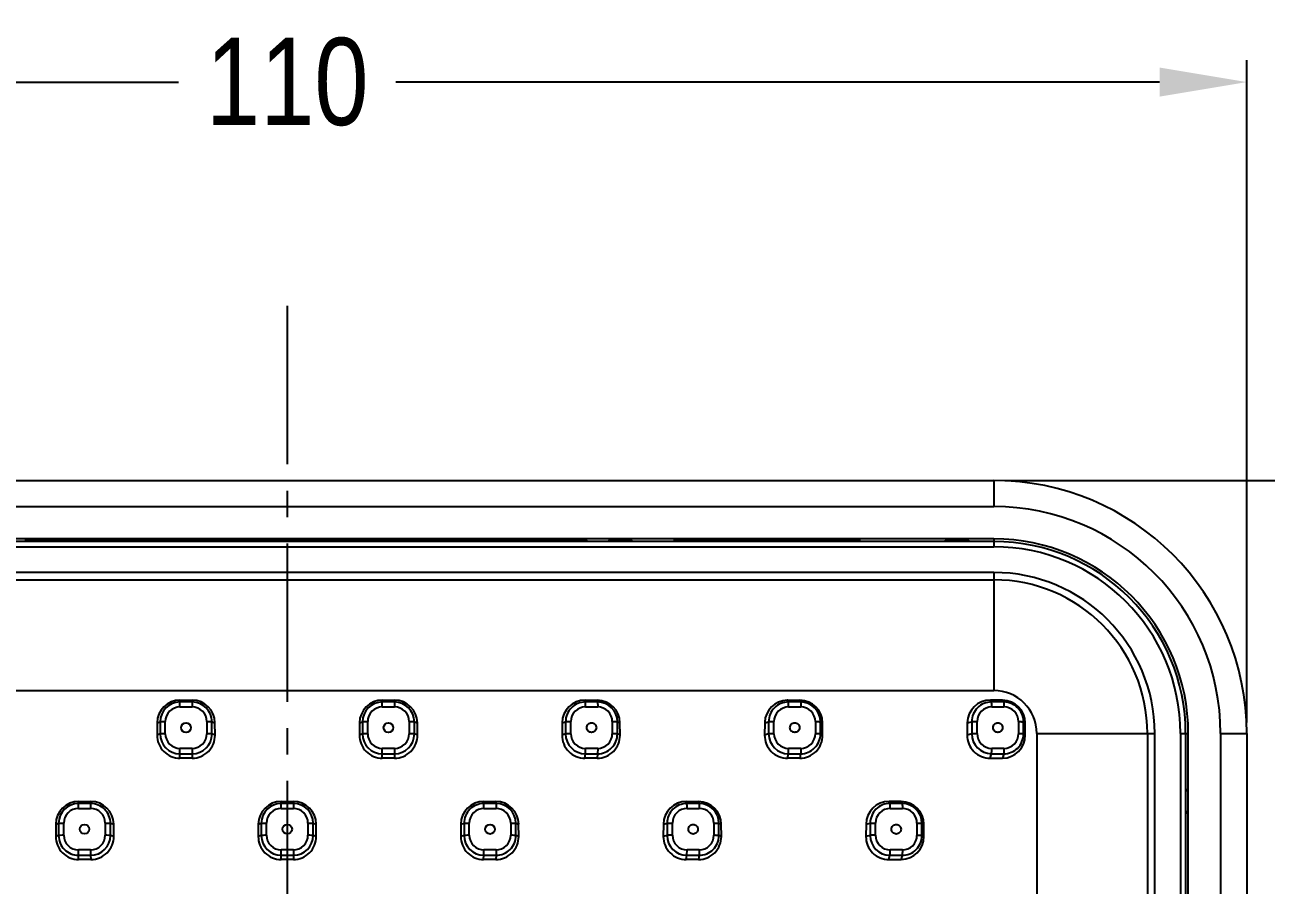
# Model space of a CAD drawing. Header units: inches. Extents: x -176 to 245, y -250 to 344.
# Drawn here: x -88.9 to -17.7, y 75.9 to 125.2 of the extents above; entities that cross this region are included whole.
import ezdxf

# ---------------------------------------------------------------- set-up
doc = ezdxf.new("R2010")
doc.units = ezdxf.units.IN
doc.header["$LTSCALE"] = 2.42
doc.header["$MEASUREMENT"] = 0
doc.header["$PDMODE"] = 3
doc.header["$PDSIZE"] = 0.3125
doc.linetypes.add('CENTER2', pattern=[1.125, 0.75, -0.125, 0.125, -0.125])
doc.layers.get('0').update_dxf_attribs({"linetype": 'CONTINUOUS'})
doc.layers.get('Defpoints').update_dxf_attribs({"linetype": 'CONTINUOUS'})
doc.layers.add('CENTER', color=1, linetype='CENTER2')
doc.layers.add('DIM', color=3, linetype='CONTINUOUS', lineweight=18)
doc.styles.get("Standard").update_dxf_attribs({"font": 'arial.ttf', "width": 0.8})
doc.dimstyles.new('ISO-25', dxfattribs={"dimtxt": 5, "dimasz": 2.5, "dimexe": 1.25, "dimexo": 0.625, "dimgap": 2, "dimtad": 1, "dimtih": 1, "dimtoh": 1, "dimdec": 1, "dimdsep": 46, "dimtxsty": 'Standard', "dimcen": 0, "dimclrd": 3, "dimclre": 3, "dimclrt": 4, "dimadec": 0, "dimazin": 0, "dimtfac": 1, "dimtdec": 1, "dimtmove": 0, "dimatfit": 3, "dimfxl": 1, "dimarcsym": 0})

# ---------------------------------------------------------------- blocks, each defined once
blk = doc.blocks.new('*D1')
at = {"layer": 'Defpoints', "color": 0, "transparency": 16777216}
for p in [(-18.847, 121.936), (-128.847, 84.604), (-18.847, 84.604)]:
    blk.add_point(p, dxfattribs=at)
at = {"layer": 'DIM', "color": 3, "lineweight": -2, "transparency": 16777216}
for p, q in [((-128.847, 85.229), (-128.847, 123.186)), ((-18.847, 85.229), (-18.847, 123.186)), ((-123.847, 121.936), (-80.071, 121.936)), ((-23.847, 121.936), (-67.623, 121.936))]:
    blk.add_line(p, q, dxfattribs=at)
at = {"layer": 'DIM', "color": 3, "transparency": 16777216}
for points in [[(-123.847, 122.769), (-123.847, 121.102), (-128.847, 121.936)], [(-23.847, 122.769), (-23.847, 121.102), (-18.847, 121.936)]]:
    blk.add_solid(points, dxfattribs=at)
at = {"layer": 'DIM', "color": 4, "transparency": 16777216, "insert": (-73.847, 121.936), "char_height": 5, "attachment_point": 5}
blk.add_mtext('110', dxfattribs=at)
blk = doc.blocks.new('*D2')
at = {"layer": 'Defpoints', "color": 0, "transparency": 16777216}
for p in [(-33.347, 99.104), (-73.847, -177.433), (13.761, -177.433)]:
    blk.add_point(p, dxfattribs=at)
at = {"layer": 'DIM', "color": 3, "lineweight": -2, "transparency": 16777216}
for p, q in [((-32.722, 99.104), (15.011, 99.104)), ((13.761, 94.104), (13.761, -34.611)), ((13.761, -172.433), (13.761, -43.717)), ((-73.222, -177.433), (15.011, -177.433))]:
    blk.add_line(p, q, dxfattribs=at)
at = {"layer": 'DIM', "color": 3, "transparency": 16777216}
for points in [[(12.928, 94.104), (14.595, 94.104), (13.761, 99.104)], [(12.928, -172.433), (14.595, -172.433), (13.761, -177.433)]]:
    blk.add_solid(points, dxfattribs=at)
at = {"layer": 'DIM', "color": 4, "transparency": 16777216, "insert": (13.761, -39.164), "char_height": 5, "attachment_point": 5}
blk.add_mtext('276.5', dxfattribs=at)

msp = doc.modelspace()

# ---------------------------------------------------------------- linework, layer by layer
at = {"color": 7, "linetype": 'Continuous'}
for p, q in [((-114.347, 99.104), (-33.347, 99.104)), ((-33.347, 99.104), (-33.347, 97.604)), ((-114.347, 97.604), (-33.347, 97.604)), ((-33.347, 95.754), (-114.347, 95.754)), ((-33.347, 95.602), (-114.347, 95.602)), ((-58.805, 95.657), (-88.889, 95.657)), ((-88.747, 95.657), (-88.747, 95.602)), ((-86.047, 95.602), (-86.047, 95.657)), ((-61.647, 95.657), (-61.647, 95.602)), ((-58.947, 95.602), (-58.947, 95.657)), ((-58.805, 95.657), (-58.805, 95.602)), ((-55.464, 95.602), (-55.347, 95.719)), ((-55.347, 95.719), (-55.347, 95.602)), ((-55.347, 95.719), (-54.147, 95.719)), ((-54.147, 95.719), (-54.147, 95.602)), ((-54.03, 95.602), (-54.147, 95.719)), ((-51.647, 95.674), (-51.647, 95.694)), ((-51.647, 95.694), (-41.047, 95.694)), ((-51.647, 95.674), (-51.364, 95.674)), ((-51.364, 95.694), (-51.364, 95.602)), ((-41.329, 95.602), (-41.329, 95.694)), ((-41.329, 95.674), (-41.047, 95.674)), ((-41.047, 95.694), (-41.047, 95.674)), ((-36.164, 95.602), (-36.047, 95.719)), ((-36.047, 95.719), (-36.047, 95.602)), ((-36.047, 95.719), (-34.847, 95.719)), ((-34.847, 95.719), (-34.847, 95.602)), ((-34.73, 95.602), (-34.847, 95.719)), ((-33.347, 95.754), (-33.347, 95.302)), ((-114.347, 95.302), (-33.347, 95.302)), ((-33.347, 93.83), (-114.347, 93.83)), ((-114.347, 93.407), (-33.347, 93.407)), ((-33.347, 93.83), (-33.347, 87.066)), ((-114.347, 87.066), (-33.347, 87.066)), ((-79.997, 86.123), (-79.997, 86.508)), ((-79.997, 86.508), (-79.297, 86.508)), ((-79.297, 86.407), (-79.997, 86.407)), ((-79.997, 86.123), (-79.297, 86.123)), ((-79.297, 86.508), (-79.297, 86.123)), ((-68.397, 86.123), (-68.397, 86.508)), ((-68.397, 86.508), (-67.697, 86.508)), ((-67.697, 86.407), (-68.397, 86.407)), ((-68.397, 86.123), (-67.697, 86.123)), ((-67.697, 86.508), (-67.697, 86.123)), ((-56.757, 86.407), (-56.778, 86.509)), ((-56.778, 86.509), (-56.078, 86.507)), ((-56.058, 86.406), (-56.757, 86.407)), ((-56.753, 86.124), (-56.757, 86.407)), ((-56.753, 86.124), (-56.053, 86.123)), ((-56.078, 86.507), (-56.058, 86.406)), ((-56.058, 86.406), (-56.053, 86.123)), ((-45.118, 86.407), (-45.159, 86.51)), ((-45.159, 86.51), (-44.459, 86.506)), ((-44.419, 86.406), (-45.118, 86.407)), ((-45.109, 86.124), (-44.41, 86.123)), ((-44.459, 86.506), (-44.419, 86.406)), ((-33.479, 86.407), (-33.54, 86.51)), ((-32.84, 86.505), (-33.54, 86.51)), ((-32.78, 86.405), (-33.479, 86.407)), ((-33.465, 86.124), (-32.767, 86.122)), ((-32.84, 86.505), (-32.78, 86.405)), ((-81.305, 85.208), (-81.31, 84.507)), ((-81.305, 85.208), (-81.133, 85.272)), ((-81.133, 85.272), (-81.133, 84.573)), ((-80.836, 84.587), (-80.836, 85.285)), ((-78.458, 85.285), (-78.458, 84.587)), ((-78.161, 84.573), (-78.161, 85.272)), ((-78.161, 85.272), (-77.989, 85.208)), ((-77.984, 84.507), (-77.989, 85.208)), ((-69.705, 85.208), (-69.71, 84.507)), ((-69.705, 85.208), (-69.533, 85.272)), ((-69.533, 85.272), (-69.533, 84.573)), ((-69.236, 84.587), (-69.236, 85.285)), ((-66.858, 85.285), (-66.858, 84.587)), ((-66.561, 84.573), (-66.561, 85.272)), ((-66.561, 85.272), (-66.389, 85.208)), ((-66.384, 84.507), (-66.389, 85.208)), ((-58.091, 85.208), (-58.097, 84.507)), ((-58.091, 85.208), (-57.894, 85.273)), ((-57.894, 85.273), (-57.894, 84.575)), ((-57.592, 84.588), (-57.592, 85.286)), ((-55.214, 85.284), (-55.214, 84.586)), ((-54.922, 84.572), (-54.922, 85.27)), ((-54.922, 85.27), (-54.775, 85.208)), ((-54.77, 84.507), (-54.775, 85.208)), ((-46.478, 85.208), (-46.485, 84.507)), ((-46.478, 85.208), (-46.254, 85.274)), ((-46.254, 85.274), (-46.254, 84.576)), ((-45.948, 84.589), (-45.948, 85.287)), ((-43.571, 85.283), (-43.571, 84.584)), ((-43.283, 84.57), (-43.283, 85.269)), ((-43.283, 85.269), (-43.161, 85.208)), ((-43.157, 84.507), (-43.161, 85.208)), ((-34.866, 85.208), (-34.873, 84.507)), ((-34.866, 85.208), (-34.614, 85.276)), ((-34.614, 85.276), (-34.614, 84.577)), ((-34.303, 84.59), (-34.303, 85.288)), ((-31.929, 85.282), (-31.929, 84.583)), ((-31.645, 84.569), (-31.645, 85.268)), ((-31.645, 85.268), (-31.546, 85.208)), ((-31.542, 84.507), (-31.546, 85.208)), ((-81.133, 84.573), (-81.31, 84.507)), ((-77.984, 84.507), (-78.161, 84.573)), ((-69.533, 84.573), (-69.71, 84.507)), ((-66.384, 84.507), (-66.561, 84.573)), ((-57.894, 84.575), (-58.097, 84.507)), ((-54.77, 84.507), (-54.922, 84.572)), ((-46.254, 84.576), (-46.485, 84.507)), ((-43.157, 84.507), (-43.283, 84.57)), ((-34.614, 84.577), (-34.873, 84.507)), ((-31.542, 84.507), (-31.645, 84.569)), ((-30.885, 84.604), (-30.885, -21.338)), ((-30.885, 84.604), (-24.121, 84.604)), ((-24.544, 84.604), (-24.544, -21.394)), ((-24.121, -21.394), (-24.121, 84.604)), ((-22.649, 84.604), (-22.649, -21.396)), ((-22.649, 84.604), (-22.197, 84.604)), ((-22.349, -21.396), (-22.349, 84.604)), ((-22.197, -21.396), (-22.197, 84.604)), ((-20.347, 84.604), (-20.347, -21.396)), ((-20.347, 84.604), (-18.847, 84.604)), ((-18.847, 84.604), (-18.847, -21.396)), ((-79.997, 83.183), (-79.997, 83.749)), ((-79.297, 83.749), (-79.997, 83.749)), ((-79.997, 83.438), (-79.297, 83.438)), ((-79.297, 83.749), (-79.297, 83.183)), ((-68.397, 83.183), (-68.397, 83.749)), ((-67.697, 83.749), (-68.397, 83.749)), ((-68.397, 83.438), (-67.697, 83.438)), ((-67.697, 83.749), (-67.697, 83.183)), ((-56.781, 83.182), (-56.757, 83.439)), ((-56.757, 83.439), (-56.753, 83.749)), ((-56.757, 83.439), (-56.058, 83.438)), ((-56.053, 83.748), (-56.753, 83.749)), ((-56.058, 83.438), (-56.081, 83.183)), ((-56.053, 83.748), (-56.058, 83.438)), ((-45.165, 83.181), (-45.118, 83.439)), ((-45.118, 83.439), (-44.419, 83.438)), ((-44.41, 83.748), (-45.109, 83.749)), ((-44.419, 83.438), (-44.465, 83.184)), ((-33.549, 83.18), (-33.479, 83.439)), ((-33.479, 83.439), (-32.78, 83.437)), ((-32.767, 83.747), (-33.465, 83.749)), ((-32.78, 83.437), (-32.849, 83.185)), ((-79.297, 83.183), (-79.997, 83.183)), ((-67.697, 83.183), (-68.397, 83.183)), ((-56.081, 83.183), (-56.781, 83.182)), ((-44.465, 83.184), (-45.165, 83.181)), ((-33.549, 83.18), (-32.849, 83.185)), ((-22.349, 81.421), (-22.233, 81.304)), ((-22.233, 81.304), (-22.349, 81.304)), ((-22.233, 81.304), (-22.233, 80.104)), ((-85.818, 80.302), (-85.816, 80.588)), ((-85.816, 80.588), (-85.806, 80.7)), ((-85.117, 80.588), (-85.816, 80.588)), ((-85.806, 80.7), (-85.106, 80.701)), ((-85.117, 80.588), (-85.119, 80.302)), ((-85.106, 80.701), (-85.117, 80.588)), ((-74.197, 80.302), (-74.197, 80.701)), ((-74.197, 80.701), (-73.497, 80.701)), ((-73.497, 80.588), (-74.197, 80.588)), ((-73.497, 80.701), (-73.497, 80.302)), ((-62.577, 80.588), (-62.587, 80.701)), ((-62.587, 80.701), (-61.888, 80.7)), ((-61.877, 80.588), (-62.577, 80.588)), ((-62.575, 80.302), (-62.577, 80.588)), ((-61.888, 80.7), (-61.877, 80.588)), ((-61.877, 80.588), (-61.875, 80.302)), ((-50.938, 80.588), (-50.969, 80.702)), ((-50.969, 80.702), (-50.269, 80.699)), ((-50.238, 80.587), (-50.938, 80.588)), ((-50.269, 80.699), (-50.238, 80.587)), ((-39.298, 80.588), (-39.35, 80.703)), ((-38.65, 80.699), (-39.35, 80.703)), ((-38.6, 80.587), (-39.298, 80.588)), ((-38.65, 80.699), (-38.6, 80.587)), ((-85.818, 80.302), (-85.119, 80.302)), ((-74.197, 80.302), (-73.497, 80.302)), ((-62.575, 80.302), (-61.875, 80.302)), ((-50.931, 80.303), (-50.232, 80.302)), ((-39.287, 80.303), (-38.588, 80.301)), ((-22.349, 79.987), (-22.233, 80.104)), ((-22.233, 80.104), (-22.349, 80.104)), ((-87.112, 79.399), (-87.116, 78.699)), ((-87.112, 79.399), (-86.952, 79.452)), ((-86.952, 79.452), (-86.952, 78.753)), ((-86.658, 78.764), (-86.658, 79.463)), ((-84.28, 79.464), (-84.28, 78.765)), ((-83.98, 78.754), (-83.98, 79.453)), ((-83.98, 79.453), (-83.795, 79.399)), ((-83.791, 78.699), (-83.795, 79.399)), ((-75.505, 79.399), (-75.509, 78.699)), ((-75.505, 79.399), (-75.333, 79.452)), ((-75.333, 79.452), (-75.333, 78.754)), ((-75.036, 78.765), (-75.036, 79.464)), ((-72.658, 79.464), (-72.658, 78.765)), ((-72.361, 78.754), (-72.361, 79.452)), ((-72.361, 79.452), (-72.188, 79.399)), ((-72.184, 78.699), (-72.188, 79.399)), ((-63.898, 79.399), (-63.903, 78.699)), ((-63.898, 79.399), (-63.713, 79.453)), ((-63.713, 79.453), (-63.713, 78.754)), ((-63.414, 78.765), (-63.414, 79.464)), ((-61.036, 79.463), (-61.036, 78.764)), ((-60.741, 78.753), (-60.741, 79.452)), ((-60.741, 79.452), (-60.582, 79.399)), ((-60.578, 78.699), (-60.582, 79.399)), ((-52.285, 79.399), (-52.29, 78.699)), ((-52.285, 79.399), (-52.074, 79.454)), ((-52.074, 79.454), (-52.074, 78.755)), ((-51.77, 78.766), (-51.77, 79.465)), ((-49.393, 79.462), (-49.393, 78.763)), ((-49.103, 78.752), (-49.103, 79.451)), ((-49.103, 79.451), (-48.967, 79.399)), ((-48.964, 78.699), (-48.967, 79.399)), ((-40.672, 79.399), (-40.678, 78.699)), ((-40.672, 79.399), (-40.434, 79.455)), ((-40.434, 79.455), (-40.434, 78.756)), ((-40.126, 78.767), (-40.126, 79.466)), ((-37.75, 79.461), (-37.75, 78.762)), ((-37.464, 78.751), (-37.464, 79.45)), ((-37.464, 79.45), (-37.353, 79.399)), ((-37.35, 78.699), (-37.353, 79.399)), ((-86.952, 78.753), (-87.116, 78.699)), ((-83.791, 78.699), (-83.98, 78.754)), ((-75.333, 78.754), (-75.509, 78.699)), ((-72.184, 78.699), (-72.361, 78.754)), ((-63.713, 78.754), (-63.903, 78.699)), ((-60.578, 78.699), (-60.741, 78.753)), ((-52.074, 78.755), (-52.29, 78.699)), ((-48.964, 78.699), (-49.103, 78.752)), ((-40.434, 78.756), (-40.678, 78.699)), ((-37.35, 78.699), (-37.464, 78.751)), ((-85.119, 77.926), (-85.818, 77.926)), ((-85.816, 77.618), (-85.818, 77.926)), ((-85.805, 77.377), (-85.816, 77.618)), ((-85.816, 77.618), (-85.117, 77.618)), ((-85.119, 77.926), (-85.117, 77.618)), ((-85.117, 77.618), (-85.105, 77.376)), ((-74.197, 77.377), (-74.197, 77.926)), ((-73.497, 77.926), (-74.197, 77.926)), ((-74.197, 77.618), (-73.497, 77.618)), ((-73.497, 77.926), (-73.497, 77.377)), ((-62.589, 77.376), (-62.577, 77.618)), ((-62.577, 77.618), (-62.575, 77.926)), ((-62.577, 77.618), (-61.877, 77.618)), ((-61.875, 77.926), (-62.575, 77.926)), ((-61.877, 77.618), (-61.889, 77.377)), ((-61.875, 77.926), (-61.877, 77.618)), ((-50.972, 77.375), (-50.938, 77.619)), ((-50.938, 77.619), (-50.238, 77.618)), ((-50.232, 77.926), (-50.931, 77.927)), ((-50.238, 77.618), (-50.273, 77.378)), ((-39.356, 77.375), (-39.298, 77.619)), ((-39.298, 77.619), (-38.6, 77.618)), ((-38.588, 77.926), (-39.287, 77.927)), ((-38.6, 77.618), (-38.656, 77.379)), ((-85.105, 77.376), (-85.805, 77.377)), ((-73.497, 77.377), (-74.197, 77.377)), ((-61.889, 77.377), (-62.589, 77.376)), ((-50.273, 77.378), (-50.972, 77.375)), ((-39.356, 77.375), (-38.656, 77.379))]:
    msp.add_line(p, q, dxfattribs=at)
for centre in [(-79.647, 84.936), (-68.047, 84.936), (-85.469, 79.115), (-73.847, 79.115), (-62.225, 79.114)]:
    msp.add_circle(centre, 0.275, dxfattribs=at)
for centre, radius, start, end in [((-33.347, 84.604), 14.5, 0, 90), ((-33.347, 84.604), 13, 0, 90), ((-33.347, 84.604), 11.15, 0, 90), ((-33.347, 84.604), 10.997, 0, 90), ((-33.347, 84.604), 10.697, 0, 90), ((-33.347, 84.604), 9.225, 0, 90), ((-33.347, 84.604), 8.803, 0, 90), ((-33.347, 84.604), 2.462, 0, 90), ((-79.997, 85.271), 1.136, 89.96119, 179.95478), ((-79.296, 85.271), 1.136, 0.04522, 90.03881), ((-68.397, 85.271), 1.136, 89.96119, 179.95478), ((-67.696, 85.271), 1.136, 0.04522, 90.03881), ((-56.759, 85.273), 1.134, 89.90379, 179.96908), ((-56.058, 85.269), 1.137, 0.05018, 89.97214), ((-45.164, 85.196), 1.314, 91.10473, 178.00191), ((-45.121, 85.274), 1.133, 89.85632, 179.99208), ((-45.165, 85.218), 1.292, 89.72141, 91.07617), ((-44.421, 85.268), 1.138, 0.04583, 89.89617), ((-33.482, 85.276), 1.131, 89.8166, 180.02603), ((-32.784, 85.267), 1.139, 25.56989, 64.4035), ((-45.201, 85.198), 1.277, 178.04262, 179.47028), ((-79.997, 84.574), 1.136, 180.04522, 270.03881), ((-79.296, 84.574), 1.136, 269.96119, 359.95478), ((-68.397, 84.574), 1.136, 180.04522, 270.03881), ((-67.696, 84.574), 1.136, 269.96119, 359.95478), ((-56.757, 84.576), 1.137, 180.05018, 269.97214), ((-56.056, 84.572), 1.134, 269.90379, 359.96908), ((-45.116, 84.577), 1.138, 180.04583, 269.89617), ((-44.416, 84.571), 1.133, 269.85566, 359.99274), ((-33.475, 84.578), 1.139, 180.0322, 269.81087), ((-32.777, 84.568), 1.131, 269.8166, 0.02603), ((-85.816, 79.451), 1.136, 90.00103, 179.96479), ((-85.116, 79.452), 1.135, 0.02718, 90.05067), ((-74.197, 79.452), 1.136, 89.97402, 179.96764), ((-73.496, 79.452), 1.136, 0.03236, 90.02598), ((-62.578, 79.452), 1.135, 89.94933, 179.97282), ((-61.877, 79.451), 1.136, 0.03521, 89.99897), ((-50.94, 79.454), 1.134, 89.90693, 179.9902), ((-50.24, 79.45), 1.137, 0.03392, 89.93798), ((-39.301, 79.456), 1.133, 89.87441, 180.01637), ((-38.602, 79.449), 1.138, 0.02332, 89.86766), ((-85.817, 78.753), 1.135, 180.02718, 270.05067), ((-85.117, 78.755), 1.136, 270.00103, 359.96479), ((-74.197, 78.754), 1.136, 180.03236, 270.02598), ((-73.496, 78.754), 1.136, 269.97402, 359.96764), ((-62.577, 78.755), 1.136, 180.03521, 269.99897), ((-61.876, 78.753), 1.135, 269.94933, 359.97282), ((-50.937, 78.756), 1.137, 180.03392, 269.93798), ((-50.237, 78.752), 1.134, 269.90693, 359.9902), ((-39.296, 78.757), 1.138, 180.02332, 269.86766), ((-38.597, 78.75), 1.133, 269.87438, 0.0164)]:
    msp.add_arc(centre, radius, start, end, dxfattribs=at)
for centre, major_axis, ratio, start_param, end_param in [((-79.997, 85.198), (0, 1.31), 0.998602, 0, 1.563431), ((-79.297, 85.198), (0, 1.31), 0.998602, -1.563431, 0), ((-68.397, 85.198), (0, 1.31), 0.998602, 0, 1.563431), ((-67.697, 85.198), (0, 1.31), 0.998602, -1.563431, 0), ((-56.782, 85.198), (0.415, 1.244), 0.998447, 0.319017, 1.884882), ((-56.082, 85.198), (0.414, 1.242), 0.998447, -1.241978, 0.319017), ((-44.468, 85.198), (0.726, 1.089), 0.997982, -0.975957, 0.582597), ((-33.553, 85.198), (0.93, 0.929), 0.997207, 0.777374, 2.348106), ((-32.853, 85.198), (0.926, 0.925), 0.997207, -0.778735, 0.777374), ((-79.997, 84.498), (0, 1.315), 0.998602, 1.563431, 3.141593), ((-79.297, 84.498), (0, 1.315), 0.998602, -3.141593, -1.563431), ((-68.397, 84.498), (0, 1.315), 0.998602, 1.563431, 3.141593), ((-67.697, 84.498), (0, 1.315), 0.998602, -3.141593, -1.563431), ((-56.783, 84.498), (0.416, 1.249), 0.998447, -4.398304, -2.817669), ((-56.083, 84.498), (0.416, 1.247), 0.998447, -2.817669, -1.241978), ((-45.169, 84.498), (0.731, 1.096), 0.997982, -4.13229, -2.54918), ((-44.469, 84.498), (0.729, 1.093), 0.997982, -2.54918, -0.975957), ((-33.555, 84.498), (0.934, 0.932), 0.997207, 2.348106, 3.933698), ((-32.855, 84.498), (0.93, 0.929), 0.997207, -2.349487, -0.778735), ((-85.804, 79.391), (-0.257, 1.284), 0.998991, -0.196048, 1.367393), ((-85.104, 79.391), (-0.257, 1.285), 0.998991, -1.761927, -0.196048), ((-74.197, 79.391), (0, 1.31), 0.999029, 0, 1.56466), ((-73.497, 79.391), (0, 1.31), 0.999029, -1.56466, 0), ((-62.589, 79.391), (0.257, 1.285), 0.998991, 0.196048, 1.761927), ((-61.89, 79.391), (0.257, 1.284), 0.998991, -1.367393, 0.196048), ((-50.975, 79.391), (0.675, 1.124), 0.99868, 0.53642, 2.104736), ((-50.275, 79.391), (0.674, 1.122), 0.99868, -1.02458, 0.53642), ((-39.361, 79.391), (0.929, 0.928), 0.99806, 0.778805, 2.349557), ((-38.66, 79.391), (0.926, 0.925), 0.99806, -0.779751, 0.778805), ((-85.804, 78.691), (-0.258, 1.288), 0.998991, 1.367393, 2.943091), ((-85.104, 78.691), (-0.258, 1.289), 0.998991, -3.340094, -1.761927), ((-74.197, 78.691), (0, 1.314), 0.999029, 1.56466, 3.141593), ((-73.497, 78.691), (0, 1.314), 0.999029, -3.141593, -1.56466), ((-62.59, 78.691), (0.258, 1.289), 0.998991, -4.521258, -2.943091), ((-61.89, 78.691), (0.258, 1.288), 0.998991, -2.943091, -1.367393), ((-50.976, 78.691), (0.677, 1.128), 0.99868, -4.17845, -2.597812), ((-50.276, 78.691), (0.676, 1.126), 0.99868, -2.597812, -1.02458), ((-39.362, 78.691), (0.932, 0.931), 0.99806, 2.349557, 3.93267), ((-38.662, 78.691), (0.929, 0.928), 0.99806, -2.350515, -0.779751)]:
    msp.add_ellipse(centre, major_axis=major_axis, ratio=ratio, start_param=start_param, end_param=end_param, dxfattribs=at)
for points, knots in [([(-56.647, 95.638), (-56.647, 95.642), (-56.669, 95.637), (-56.692, 95.644), (-56.748, 95.643), (-56.817, 95.646), (-56.908, 95.647), (-57.064, 95.649), (-57.298, 95.652), (-57.621, 95.654), (-58.13, 95.656), (-58.53, 95.657), (-58.805, 95.657)], [0, 0, 0, 0, 0.004908, 0.019334, 0.043168, 0.076241, 0.118207, 0.16864, 0.293019, 0.444491, 0.617323, 1, 1, 1, 1]), ([(-79.997, 86.123), (-80.211, 86.123), (-80.656, 85.945), (-80.836, 85.499), (-80.836, 85.285)], [0, 0, 0, 0, 0.500243, 1, 1, 1, 1]), ([(-78.458, 85.285), (-78.458, 85.499), (-78.637, 85.945), (-79.083, 86.123), (-79.297, 86.123)], [0, 0, 0, 0, 0.499758, 1, 1, 1, 1]), ([(-68.397, 86.123), (-68.611, 86.123), (-69.056, 85.945), (-69.236, 85.499), (-69.236, 85.285)], [0, 0, 0, 0, 0.500243, 1, 1, 1, 1]), ([(-66.858, 85.285), (-66.858, 85.499), (-67.037, 85.945), (-67.483, 86.123), (-67.697, 86.123)], [0, 0, 0, 0, 0.499758, 1, 1, 1, 1]), ([(-56.753, 86.124), (-56.967, 86.124), (-57.413, 85.946), (-57.592, 85.5), (-57.592, 85.286)], [0, 0, 0, 0, 0.500216, 1, 1, 1, 1]), ([(-55.214, 85.284), (-55.214, 85.498), (-55.394, 85.944), (-55.839, 86.123), (-56.053, 86.123)], [0, 0, 0, 0, 0.499785, 1, 1, 1, 1]), ([(-45.109, 86.124), (-45.323, 86.124), (-45.769, 85.947), (-45.948, 85.501), (-45.948, 85.287)], [0, 0, 0, 0, 0.500135, 1, 1, 1, 1]), ([(-45.109, 86.124), (-45.109, 86.159), (-45.11, 86.223), (-45.11, 86.308), (-45.115, 86.367), (-45.115, 86.398), (-45.118, 86.407)], [0, 0, 0, 0, 0.366263, 0.680057, 0.900165, 1, 1, 1, 1]), ([(-44.419, 86.406), (-44.415, 86.397), (-44.416, 86.366), (-44.411, 86.307), (-44.411, 86.221), (-44.41, 86.157), (-44.41, 86.123)], [0, 0, 0, 0, 0.099953, 0.320082, 0.633786, 1, 1, 1, 1]), ([(-43.571, 85.283), (-43.571, 85.497), (-43.75, 85.943), (-44.196, 86.122), (-44.41, 86.123)], [0, 0, 0, 0, 0.499865, 1, 1, 1, 1]), ([(-33.465, 86.124), (-33.679, 86.125), (-34.125, 85.947), (-34.303, 85.502), (-34.303, 85.288)], [0, 0, 0, 0, 0.500001, 1, 1, 1, 1]), ([(-33.465, 86.124), (-33.465, 86.159), (-33.466, 86.223), (-33.467, 86.309), (-33.474, 86.367), (-33.474, 86.399), (-33.479, 86.407)], [0, 0, 0, 0, 0.365763, 0.679215, 0.899325, 1, 1, 1, 1]), ([(-32.78, 86.405), (-32.775, 86.397), (-32.775, 86.365), (-32.769, 86.307), (-32.768, 86.221), (-32.767, 86.157), (-32.767, 86.122)], [0, 0, 0, 0, 0.100792, 0.320923, 0.634286, 1, 1, 1, 1]), ([(-31.929, 85.282), (-31.929, 85.496), (-32.108, 85.942), (-32.553, 86.122), (-32.767, 86.122)], [0, 0, 0, 0, 0.499999, 1, 1, 1, 1]), ([(-81.133, 85.272), (-81.122, 85.276), (-81.088, 85.278), (-80.99, 85.285), (-80.901, 85.285), (-80.836, 85.285)], [0, 0, 0, 0, 0.113792, 0.338633, 1, 1, 1, 1]), ([(-78.458, 85.285), (-78.392, 85.285), (-78.304, 85.285), (-78.205, 85.278), (-78.171, 85.276), (-78.161, 85.272)], [0, 0, 0, 0, 0.661367, 0.886208, 1, 1, 1, 1]), ([(-69.533, 85.272), (-69.522, 85.276), (-69.488, 85.278), (-69.39, 85.285), (-69.301, 85.285), (-69.236, 85.285)], [0, 0, 0, 0, 0.113792, 0.338633, 1, 1, 1, 1]), ([(-66.858, 85.285), (-66.792, 85.285), (-66.704, 85.285), (-66.605, 85.278), (-66.571, 85.276), (-66.561, 85.272)], [0, 0, 0, 0, 0.661367, 0.886208, 1, 1, 1, 1]), ([(-57.894, 85.273), (-57.882, 85.277), (-57.847, 85.279), (-57.747, 85.286), (-57.658, 85.286), (-57.592, 85.286)], [0, 0, 0, 0, 0.117876, 0.344184, 1, 1, 1, 1]), ([(-56.678, 84.936), (-56.678, 85.006), (-56.619, 85.152), (-56.403, 85.24), (-56.188, 85.152), (-56.128, 85.006), (-56.128, 84.936)], [0, 0, 0, 0, 0.249863, 0.499819, 0.749941, 1, 1, 1, 1]), ([(-56.128, 84.936), (-56.128, 84.866), (-56.188, 84.72), (-56.403, 84.632), (-56.618, 84.72), (-56.678, 84.866), (-56.678, 84.936)], [0, 0, 0, 0, 0.249863, 0.499819, 0.749941, 1, 1, 1, 1]), ([(-55.214, 85.284), (-55.179, 85.284), (-55.114, 85.283), (-55.027, 85.282), (-54.965, 85.276), (-54.932, 85.275), (-54.922, 85.27)], [0, 0, 0, 0, 0.35681, 0.667093, 0.890411, 1, 1, 1, 1]), ([(-46.254, 85.274), (-46.242, 85.278), (-46.206, 85.28), (-46.104, 85.287), (-46.014, 85.288), (-45.948, 85.287)], [0, 0, 0, 0, 0.121849, 0.349581, 1, 1, 1, 1]), ([(-45.034, 84.936), (-45.034, 85.006), (-44.975, 85.152), (-44.759, 85.24), (-44.544, 85.152), (-44.485, 85.006), (-44.485, 84.935)], [0, 0, 0, 0, 0.249823, 0.499657, 0.74982, 1, 1, 1, 1]), ([(-44.485, 84.935), (-44.485, 84.865), (-44.544, 84.719), (-44.76, 84.632), (-44.975, 84.72), (-45.034, 84.866), (-45.034, 84.936)], [0, 0, 0, 0, 0.249823, 0.499657, 0.74982, 1, 1, 1, 1]), ([(-43.571, 85.283), (-43.537, 85.283), (-43.472, 85.282), (-43.385, 85.28), (-43.325, 85.275), (-43.292, 85.274), (-43.283, 85.269)], [0, 0, 0, 0, 0.361182, 0.672979, 0.894734, 1, 1, 1, 1]), ([(-34.614, 85.276), (-34.601, 85.279), (-34.564, 85.282), (-34.461, 85.288), (-34.37, 85.289), (-34.303, 85.288)], [0, 0, 0, 0, 0.125718, 0.354835, 1, 1, 1, 1]), ([(-33.391, 84.937), (-33.391, 85.007), (-33.331, 85.153), (-33.116, 85.24), (-32.901, 85.151), (-32.841, 85.005), (-32.841, 84.935)], [0, 0, 0, 0, 0.249809, 0.499495, 0.749672, 1, 1, 1, 1]), ([(-32.841, 84.935), (-32.841, 84.865), (-32.901, 84.719), (-33.116, 84.632), (-33.331, 84.72), (-33.391, 84.866), (-33.391, 84.937)], [0, 0, 0, 0, 0.249809, 0.499495, 0.749672, 1, 1, 1, 1]), ([(-31.929, 85.282), (-31.894, 85.282), (-31.83, 85.281), (-31.744, 85.279), (-31.686, 85.273), (-31.654, 85.272), (-31.645, 85.268)], [0, 0, 0, 0, 0.365692, 0.679047, 0.899185, 1, 1, 1, 1]), ([(-80.836, 84.587), (-80.901, 84.587), (-80.99, 84.587), (-81.088, 84.579), (-81.122, 84.577), (-81.133, 84.573)], [0, 0, 0, 0, 0.661507, 0.886325, 1, 1, 1, 1]), ([(-80.836, 84.587), (-80.836, 84.373), (-80.656, 83.927), (-80.211, 83.749), (-79.997, 83.749)], [0, 0, 0, 0, 0.499758, 1, 1, 1, 1]), ([(-79.297, 83.749), (-79.083, 83.749), (-78.637, 83.927), (-78.458, 84.373), (-78.458, 84.587)], [0, 0, 0, 0, 0.500243, 1, 1, 1, 1]), ([(-78.161, 84.573), (-78.171, 84.577), (-78.205, 84.579), (-78.304, 84.587), (-78.392, 84.587), (-78.458, 84.587)], [0, 0, 0, 0, 0.113792, 0.338633, 1, 1, 1, 1]), ([(-69.236, 84.587), (-69.301, 84.587), (-69.39, 84.587), (-69.488, 84.579), (-69.522, 84.577), (-69.533, 84.573)], [0, 0, 0, 0, 0.661507, 0.886325, 1, 1, 1, 1]), ([(-69.236, 84.587), (-69.236, 84.373), (-69.056, 83.927), (-68.611, 83.749), (-68.397, 83.749)], [0, 0, 0, 0, 0.499758, 1, 1, 1, 1]), ([(-67.697, 83.749), (-67.483, 83.749), (-67.037, 83.927), (-66.858, 84.373), (-66.858, 84.587)], [0, 0, 0, 0, 0.500243, 1, 1, 1, 1]), ([(-66.561, 84.573), (-66.571, 84.577), (-66.605, 84.579), (-66.704, 84.587), (-66.792, 84.587), (-66.858, 84.587)], [0, 0, 0, 0, 0.113792, 0.338633, 1, 1, 1, 1]), ([(-57.592, 84.588), (-57.658, 84.588), (-57.747, 84.587), (-57.847, 84.58), (-57.882, 84.578), (-57.894, 84.575)], [0, 0, 0, 0, 0.655816, 0.882124, 1, 1, 1, 1]), ([(-57.592, 84.588), (-57.592, 84.374), (-57.413, 83.928), (-56.967, 83.749), (-56.753, 83.749)], [0, 0, 0, 0, 0.499785, 1, 1, 1, 1]), ([(-56.053, 83.748), (-55.839, 83.748), (-55.394, 83.926), (-55.214, 84.372), (-55.214, 84.586)], [0, 0, 0, 0, 0.500216, 1, 1, 1, 1]), ([(-54.922, 84.572), (-54.932, 84.576), (-54.965, 84.578), (-55.027, 84.583), (-55.114, 84.585), (-55.179, 84.586), (-55.214, 84.586)], [0, 0, 0, 0, 0.109471, 0.332767, 0.643141, 1, 1, 1, 1]), ([(-45.948, 84.589), (-46.014, 84.589), (-46.104, 84.588), (-46.206, 84.582), (-46.242, 84.579), (-46.254, 84.576)], [0, 0, 0, 0, 0.650419, 0.878151, 1, 1, 1, 1]), ([(-45.948, 84.589), (-45.948, 84.375), (-45.769, 83.929), (-45.323, 83.75), (-45.109, 83.749)], [0, 0, 0, 0, 0.499865, 1, 1, 1, 1]), ([(-44.41, 83.748), (-44.196, 83.748), (-43.75, 83.925), (-43.571, 84.371), (-43.571, 84.584)], [0, 0, 0, 0, 0.500135, 1, 1, 1, 1]), ([(-43.283, 84.57), (-43.292, 84.575), (-43.325, 84.576), (-43.385, 84.582), (-43.472, 84.583), (-43.537, 84.584), (-43.571, 84.584)], [0, 0, 0, 0, 0.105149, 0.326882, 0.638769, 1, 1, 1, 1]), ([(-34.303, 84.59), (-34.37, 84.59), (-34.461, 84.589), (-34.564, 84.583), (-34.601, 84.58), (-34.614, 84.577)], [0, 0, 0, 0, 0.645165, 0.874282, 1, 1, 1, 1]), ([(-34.303, 84.59), (-34.303, 84.376), (-34.124, 83.93), (-33.679, 83.75), (-33.465, 83.749)], [0, 0, 0, 0, 0.499999, 1, 1, 1, 1]), ([(-32.767, 83.747), (-32.553, 83.747), (-32.107, 83.924), (-31.929, 84.37), (-31.929, 84.583)], [0, 0, 0, 0, 0.500001, 1, 1, 1, 1]), ([(-31.645, 84.569), (-31.654, 84.574), (-31.686, 84.574), (-31.744, 84.581), (-31.83, 84.582), (-31.894, 84.583), (-31.929, 84.583)], [0, 0, 0, 0, 0.100698, 0.320815, 0.634259, 1, 1, 1, 1]), ([(-45.118, 83.439), (-45.112, 83.475), (-45.112, 83.579), (-45.109, 83.682), (-45.109, 83.749)], [0, 0, 0, 0, 0.354253, 1, 1, 1, 1]), ([(-44.41, 83.748), (-44.41, 83.681), (-44.413, 83.578), (-44.412, 83.474), (-44.419, 83.438)], [0, 0, 0, 0, 0.64589, 1, 1, 1, 1]), ([(-33.479, 83.439), (-33.475, 83.452), (-33.473, 83.489), (-33.466, 83.592), (-33.465, 83.683), (-33.465, 83.749)], [0, 0, 0, 0, 0.125731, 0.354854, 1, 1, 1, 1]), ([(-32.767, 83.747), (-32.767, 83.681), (-32.767, 83.59), (-32.774, 83.487), (-32.777, 83.45), (-32.78, 83.437)], [0, 0, 0, 0, 0.645289, 0.874387, 1, 1, 1, 1]), ([(-50.931, 80.303), (-50.931, 80.367), (-50.93, 80.453), (-50.935, 80.548), (-50.935, 80.579), (-50.938, 80.588)], [0, 0, 0, 0, 0.67724, 0.898163, 1, 1, 1, 1]), ([(-50.238, 80.587), (-50.236, 80.578), (-50.236, 80.547), (-50.231, 80.452), (-50.232, 80.366), (-50.232, 80.302)], [0, 0, 0, 0, 0.101955, 0.322899, 1, 1, 1, 1]), ([(-39.287, 80.303), (-39.287, 80.337), (-39.288, 80.402), (-39.289, 80.488), (-39.294, 80.547), (-39.294, 80.579), (-39.298, 80.588)], [0, 0, 0, 0, 0.363749, 0.676594, 0.897518, 1, 1, 1, 1]), ([(-38.6, 80.587), (-38.596, 80.578), (-38.595, 80.546), (-38.59, 80.486), (-38.589, 80.4), (-38.588, 80.336), (-38.588, 80.301)], [0, 0, 0, 0, 0.102599, 0.323544, 0.6363, 1, 1, 1, 1]), ([(-85.818, 80.302), (-86.032, 80.302), (-86.478, 80.123), (-86.658, 79.677), (-86.658, 79.463)], [0, 0, 0, 0, 0.500162, 1, 1, 1, 1]), ([(-84.28, 79.464), (-84.28, 79.678), (-84.459, 80.124), (-84.905, 80.302), (-85.119, 80.302)], [0, 0, 0, 0, 0.499839, 1, 1, 1, 1]), ([(-74.197, 80.302), (-74.411, 80.302), (-74.857, 80.123), (-75.036, 79.678), (-75.036, 79.464)], [0, 0, 0, 0, 0.500168, 1, 1, 1, 1]), ([(-72.658, 79.464), (-72.658, 79.678), (-72.837, 80.123), (-73.283, 80.302), (-73.497, 80.302)], [0, 0, 0, 0, 0.499832, 1, 1, 1, 1]), ([(-62.575, 80.302), (-62.789, 80.302), (-63.235, 80.124), (-63.414, 79.678), (-63.414, 79.464)], [0, 0, 0, 0, 0.500162, 1, 1, 1, 1]), ([(-61.036, 79.463), (-61.036, 79.677), (-61.215, 80.123), (-61.661, 80.302), (-61.875, 80.302)], [0, 0, 0, 0, 0.499839, 1, 1, 1, 1]), ([(-50.931, 80.303), (-51.145, 80.303), (-51.591, 80.124), (-51.77, 79.679), (-51.77, 79.465)], [0, 0, 0, 0, 0.500108, 1, 1, 1, 1]), ([(-49.393, 79.462), (-49.393, 79.676), (-49.572, 80.122), (-50.018, 80.301), (-50.232, 80.302)], [0, 0, 0, 0, 0.499892, 1, 1, 1, 1]), ([(-39.287, 80.303), (-39.501, 80.303), (-39.947, 80.125), (-40.126, 79.68), (-40.126, 79.466)], [0, 0, 0, 0, 0.5, 1, 1, 1, 1]), ([(-37.75, 79.461), (-37.75, 79.675), (-37.929, 80.121), (-38.374, 80.301), (-38.588, 80.301)], [0, 0, 0, 0, 0.5, 1, 1, 1, 1]), ([(-86.952, 79.452), (-86.942, 79.455), (-86.908, 79.457), (-86.811, 79.463), (-86.723, 79.463), (-86.658, 79.463)], [0, 0, 0, 0, 0.111335, 0.335416, 1, 1, 1, 1]), ([(-84.28, 79.464), (-84.214, 79.464), (-84.125, 79.464), (-84.026, 79.458), (-83.991, 79.456), (-83.98, 79.453)], [0, 0, 0, 0, 0.658923, 0.884494, 1, 1, 1, 1]), ([(-75.333, 79.452), (-75.322, 79.456), (-75.288, 79.457), (-75.19, 79.464), (-75.101, 79.464), (-75.036, 79.464)], [0, 0, 0, 0, 0.113436, 0.338267, 1, 1, 1, 1]), ([(-72.658, 79.464), (-72.592, 79.464), (-72.504, 79.464), (-72.405, 79.457), (-72.371, 79.456), (-72.361, 79.452)], [0, 0, 0, 0, 0.661733, 0.886564, 1, 1, 1, 1]), ([(-63.713, 79.453), (-63.702, 79.456), (-63.668, 79.458), (-63.568, 79.464), (-63.48, 79.464), (-63.414, 79.464)], [0, 0, 0, 0, 0.115506, 0.341077, 1, 1, 1, 1]), ([(-61.036, 79.463), (-60.971, 79.463), (-60.883, 79.463), (-60.785, 79.457), (-60.752, 79.455), (-60.741, 79.452)], [0, 0, 0, 0, 0.664584, 0.888665, 1, 1, 1, 1]), ([(-52.074, 79.454), (-52.062, 79.457), (-52.027, 79.459), (-51.926, 79.465), (-51.836, 79.465), (-51.77, 79.465)], [0, 0, 0, 0, 0.119561, 0.346577, 1, 1, 1, 1]), ([(-50.856, 79.115), (-50.856, 79.185), (-50.797, 79.331), (-50.581, 79.418), (-50.366, 79.33), (-50.306, 79.184), (-50.306, 79.114)], [0, 0, 0, 0, 0.249897, 0.499778, 0.749867, 1, 1, 1, 1]), ([(-50.306, 79.114), (-50.306, 79.044), (-50.366, 78.898), (-50.581, 78.81), (-50.797, 78.898), (-50.856, 79.044), (-50.856, 79.115)], [0, 0, 0, 0, 0.249897, 0.499778, 0.749867, 1, 1, 1, 1]), ([(-49.393, 79.462), (-49.358, 79.462), (-49.293, 79.462), (-49.206, 79.46), (-49.145, 79.455), (-49.112, 79.454), (-49.103, 79.451)], [0, 0, 0, 0, 0.359224, 0.670425, 0.892963, 1, 1, 1, 1]), ([(-40.434, 79.455), (-40.399, 79.463), (-40.294, 79.462), (-40.192, 79.466), (-40.126, 79.466)], [0, 0, 0, 0, 0.351818, 1, 1, 1, 1]), ([(-39.212, 79.115), (-39.212, 79.185), (-39.153, 79.331), (-38.938, 79.418), (-38.723, 79.33), (-38.663, 79.184), (-38.663, 79.114)], [0, 0, 0, 0, 0.249877, 0.499632, 0.749766, 1, 1, 1, 1]), ([(-38.663, 79.114), (-38.663, 79.044), (-38.722, 78.898), (-38.938, 78.81), (-39.153, 78.898), (-39.212, 79.045), (-39.212, 79.115)], [0, 0, 0, 0, 0.249877, 0.499632, 0.749766, 1, 1, 1, 1]), ([(-37.75, 79.461), (-37.715, 79.461), (-37.651, 79.46), (-37.565, 79.459), (-37.505, 79.454), (-37.473, 79.454), (-37.464, 79.45)], [0, 0, 0, 0, 0.363688, 0.676439, 0.897388, 1, 1, 1, 1]), ([(-86.658, 78.764), (-86.723, 78.764), (-86.811, 78.764), (-86.909, 78.758), (-86.942, 78.756), (-86.952, 78.753)], [0, 0, 0, 0, 0.664724, 0.888783, 1, 1, 1, 1]), ([(-86.658, 78.764), (-86.658, 78.55), (-86.478, 78.105), (-86.032, 77.926), (-85.818, 77.926)], [0, 0, 0, 0, 0.499839, 1, 1, 1, 1]), ([(-85.119, 77.926), (-84.905, 77.927), (-84.459, 78.106), (-84.28, 78.551), (-84.28, 78.765)], [0, 0, 0, 0, 0.500162, 1, 1, 1, 1]), ([(-83.98, 78.754), (-83.991, 78.757), (-84.026, 78.759), (-84.125, 78.765), (-84.214, 78.765), (-84.28, 78.765)], [0, 0, 0, 0, 0.115506, 0.341077, 1, 1, 1, 1]), ([(-75.036, 78.765), (-75.101, 78.765), (-75.19, 78.765), (-75.288, 78.758), (-75.322, 78.757), (-75.333, 78.754)], [0, 0, 0, 0, 0.661873, 0.886682, 1, 1, 1, 1]), ([(-75.036, 78.765), (-75.036, 78.551), (-74.857, 78.105), (-74.411, 77.926), (-74.197, 77.926)], [0, 0, 0, 0, 0.499832, 1, 1, 1, 1]), ([(-73.497, 77.926), (-73.283, 77.926), (-72.837, 78.105), (-72.658, 78.551), (-72.658, 78.765)], [0, 0, 0, 0, 0.500168, 1, 1, 1, 1]), ([(-72.361, 78.754), (-72.371, 78.757), (-72.405, 78.758), (-72.504, 78.765), (-72.592, 78.765), (-72.658, 78.765)], [0, 0, 0, 0, 0.113436, 0.338267, 1, 1, 1, 1]), ([(-63.414, 78.765), (-63.48, 78.765), (-63.568, 78.765), (-63.668, 78.759), (-63.702, 78.757), (-63.713, 78.754)], [0, 0, 0, 0, 0.658923, 0.884494, 1, 1, 1, 1]), ([(-63.414, 78.765), (-63.414, 78.551), (-63.235, 78.106), (-62.789, 77.927), (-62.575, 77.926)], [0, 0, 0, 0, 0.499839, 1, 1, 1, 1]), ([(-61.875, 77.926), (-61.661, 77.926), (-61.215, 78.105), (-61.036, 78.55), (-61.036, 78.764)], [0, 0, 0, 0, 0.500162, 1, 1, 1, 1]), ([(-60.741, 78.753), (-60.752, 78.756), (-60.785, 78.758), (-60.883, 78.764), (-60.971, 78.764), (-61.036, 78.764)], [0, 0, 0, 0, 0.111217, 0.335276, 1, 1, 1, 1]), ([(-51.77, 78.766), (-51.836, 78.766), (-51.926, 78.766), (-52.027, 78.76), (-52.062, 78.758), (-52.074, 78.755)], [0, 0, 0, 0, 0.653423, 0.880439, 1, 1, 1, 1]), ([(-51.77, 78.766), (-51.77, 78.552), (-51.591, 78.106), (-51.145, 77.927), (-50.931, 77.927)], [0, 0, 0, 0, 0.499892, 1, 1, 1, 1]), ([(-50.232, 77.926), (-50.018, 77.926), (-49.572, 78.104), (-49.393, 78.55), (-49.393, 78.763)], [0, 0, 0, 0, 0.500108, 1, 1, 1, 1]), ([(-49.103, 78.752), (-49.112, 78.755), (-49.145, 78.756), (-49.206, 78.761), (-49.293, 78.763), (-49.358, 78.763), (-49.393, 78.763)], [0, 0, 0, 0, 0.10692, 0.329435, 0.640727, 1, 1, 1, 1]), ([(-40.126, 78.767), (-40.192, 78.767), (-40.294, 78.763), (-40.399, 78.765), (-40.434, 78.756)], [0, 0, 0, 0, 0.648182, 1, 1, 1, 1]), ([(-40.126, 78.767), (-40.126, 78.553), (-39.947, 78.107), (-39.501, 77.927), (-39.287, 77.927)], [0, 0, 0, 0, 0.5, 1, 1, 1, 1]), ([(-38.588, 77.926), (-38.375, 77.925), (-37.929, 78.103), (-37.75, 78.549), (-37.75, 78.762)], [0, 0, 0, 0, 0.5, 1, 1, 1, 1]), ([(-37.464, 78.751), (-37.473, 78.755), (-37.505, 78.755), (-37.565, 78.76), (-37.651, 78.761), (-37.715, 78.762), (-37.75, 78.762)], [0, 0, 0, 0, 0.102495, 0.323422, 0.636263, 1, 1, 1, 1]), ([(-50.938, 77.619), (-50.933, 77.654), (-50.934, 77.758), (-50.931, 77.86), (-50.931, 77.927)], [0, 0, 0, 0, 0.351453, 1, 1, 1, 1]), ([(-50.232, 77.926), (-50.232, 77.859), (-50.234, 77.757), (-50.233, 77.654), (-50.238, 77.618)], [0, 0, 0, 0, 0.648689, 1, 1, 1, 1]), ([(-39.298, 77.619), (-39.29, 77.654), (-39.292, 77.758), (-39.287, 77.86), (-39.287, 77.927)], [0, 0, 0, 0, 0.351829, 1, 1, 1, 1]), ([(-38.588, 77.926), (-38.588, 77.859), (-38.593, 77.757), (-38.591, 77.653), (-38.6, 77.618)], [0, 0, 0, 0, 0.648313, 1, 1, 1, 1])]:
    msp.add_open_spline(points, degree=3, knots=knots, dxfattribs=at)
for points in [[(-32.292, 86.294), (-32.443, 86.366), (-32.613, 86.405), (-32.78, 86.405)], [(-31.645, 85.268), (-31.645, 85.435), (-31.684, 85.607), (-31.757, 85.758)]]:
    msp.add_open_spline(points, degree=3, dxfattribs=at)
at = {"layer": 'CENTER', "ltscale": 5}
msp.add_line((-73.847, 109.104), (-73.847, -186.531), dxfattribs=at)

# ---------------------------------------------------------------- dimensions: what is measured, and where the dimension line sits
at = {"layer": 'DIM'}
dim = msp.add_linear_dim(base=(-18.847, 121.936), p1=(-128.847, 84.604), p2=(-18.847, 84.604), dimstyle='ISO-25', override={"dimasz": 5, "dimtad": 0}, dxfattribs=at)
dim.commit()
dim.dimension.update_dxf_attribs({"geometry": '*D1', "text_midpoint": (-73.847, 121.936)})
dim = msp.add_linear_dim(base=(13.761, -177.433), p1=(-33.347, 99.104), p2=(-73.847, -177.433), angle=90, dimstyle='ISO-25', override={"dimasz": 5, "dimtad": 0}, dxfattribs=at)
dim.commit()
dim.dimension.update_dxf_attribs({"geometry": '*D2', "text_midpoint": (13.761, -39.164)})

doc.saveas('drawing.dxf')
